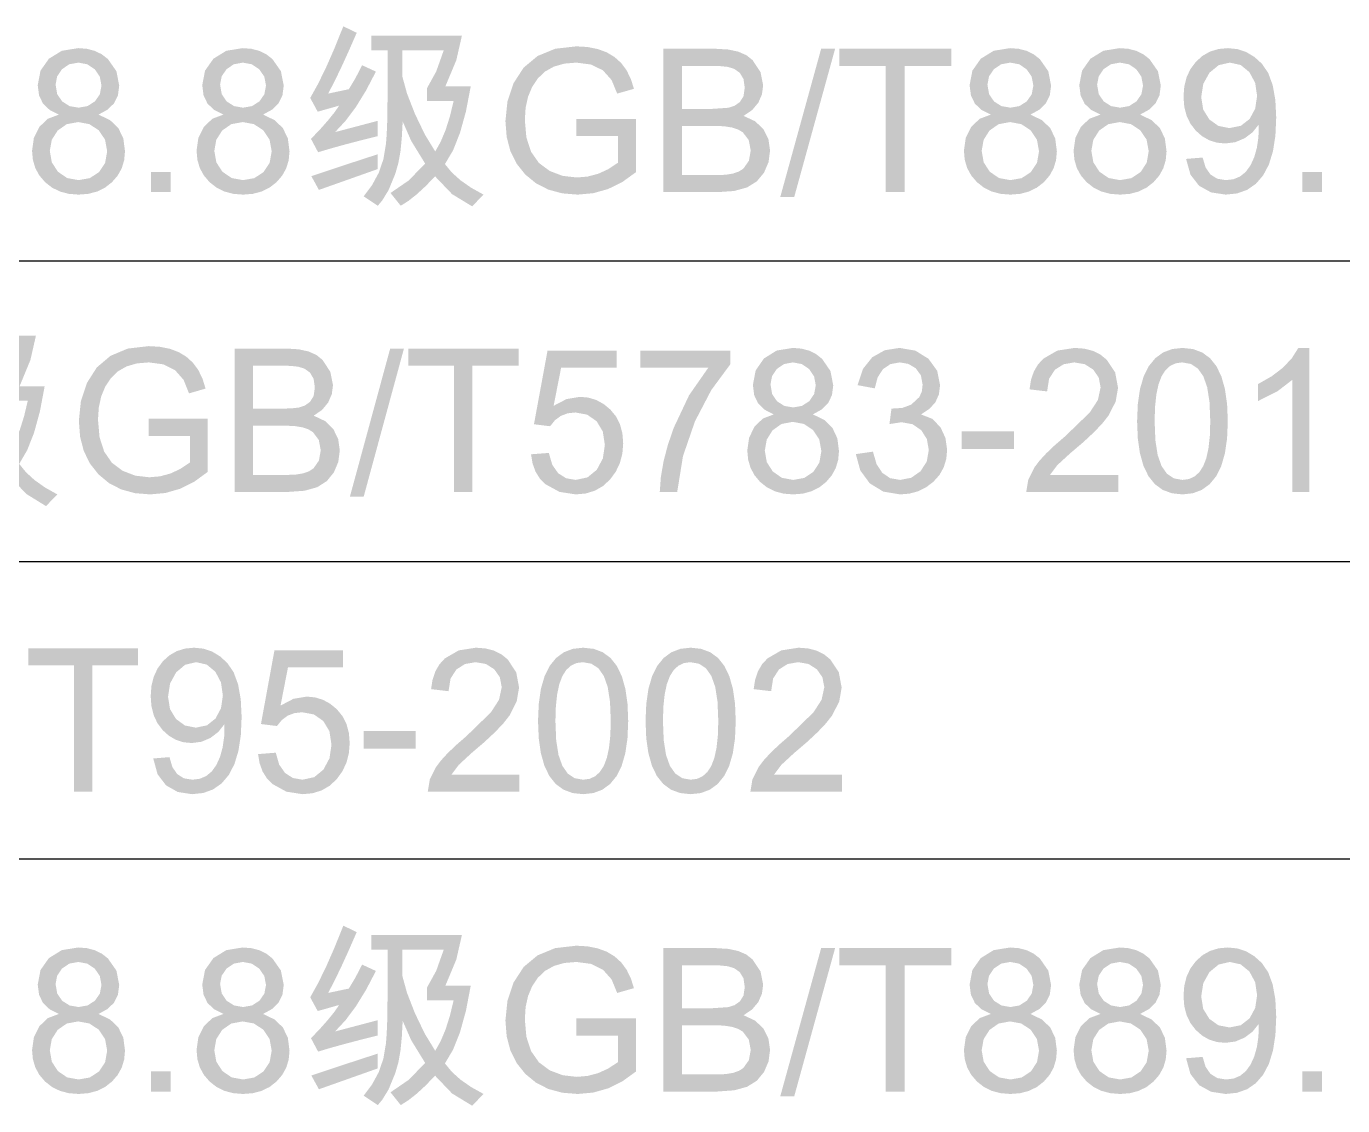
# Model space of a CAD drawing. Extents: x 3 to 592, y 5 to 207.
# Drawn here: x 427.9 to 444.13, y 116.83 to 130.14 of the extents above; entities that cross this region are included whole.
import ezdxf

# ---------------------------------------------------------------- set-up
doc = ezdxf.new("R2010")
doc.units = 0
doc.layers.get('0').update_dxf_attribs({"linetype": 'CONTINUOUS'})

msp = doc.modelspace()

# ---------------------------------------------------------------- hatches: boundary and pattern name
h = msp.add_hatch(color=7)
h.paths.add_polyline_path([(432.235971, 128.786365), (432.01769, 128.731485), (431.82256, 128.680118), (431.650581, 128.632266), (431.501753, 128.587928), (431.414109, 128.752741), (431.527909, 128.87201), (431.623778, 128.980117), (431.701766, 129.077062), (431.761926, 129.162845), (431.496792, 129.08788), (431.404739, 129.257103), (431.501262, 129.431055), (431.601454, 129.63627), (431.705263, 129.872802), (431.812638, 130.140701), (431.978003, 130.061326), (431.876613, 129.829308), (431.784113, 129.6269), (431.7005, 129.454154), (431.625776, 129.311122), (431.880437, 129.365141), (431.959468, 129.496124), (432.0447, 129.660593), (432.214474, 129.58232), (432.0925, 129.348424), (431.967943, 129.146102), (431.840698, 128.975303), (431.710663, 128.835975), (432.235971, 128.974881)])
h.paths.add_polyline_path([(433.5418, 128.065376), (433.400689, 127.920957), (433.153814, 128.071163), (432.943732, 128.290823), (432.826745, 128.169039), (432.717251, 128.068132), (432.615302, 127.987895), (432.52095, 127.928123), (432.394721, 128.085771), (432.613967, 128.236321), (432.822464, 128.446817), (432.650485, 128.726283), (432.544652, 128.967715), (432.534317, 128.775789), (432.518194, 128.604326), (432.491322, 128.453328), (432.453701, 128.322793), (432.370192, 128.120015), (432.291644, 127.992064), (432.237625, 127.928123), (432.063441, 128.043878), (432.167965, 128.184025), (432.249752, 128.33492), (432.306734, 128.501525), (432.338497, 128.6888), (432.34686, 128.798251), (432.352898, 128.928992), (432.356558, 129.081024), (432.35779, 129.254347), (432.35779, 129.844147), (432.156596, 129.844147), (432.156596, 130.023844), (433.274461, 130.023844), (433.205766, 129.722949), (433.070511, 129.399317), (433.383602, 129.399317), (433.324062, 129.089258), (433.251241, 128.826328), (433.165088, 128.610528), (433.06555, 128.441856), (433.149266, 128.339545), (433.256546, 128.24266), (433.387391, 128.151253)])
h.paths.add_polyline_path([(433.172486, 129.21962), (432.845615, 129.21962), (432.845615, 129.380024), (432.958063, 129.583767), (433.050667, 129.844147), (432.541896, 129.844147), (432.541896, 129.516174), (432.59812, 129.311949), (432.695685, 129.061422), (432.81709, 128.808483), (432.945937, 128.597298), (433.013426, 128.718023), (433.073681, 128.861951), (433.126701, 129.029133)])
h.paths.add_polyline_path([(432.235971, 128.38012), (431.511674, 128.123253), (431.418519, 128.293579), (431.66151, 128.374289), (431.878715, 128.446059), (432.070185, 128.508837), (432.235971, 128.562572)])
h = msp.add_hatch(color=7)
h.paths.add_polyline_path([(428.794898, 129.052051), (428.937508, 128.983743), (429.0395, 128.885515), (429.100771, 128.757418), (429.121218, 128.599503), (429.111193, 128.490147), (429.081117, 128.390248), (429.030991, 128.299754), (428.960814, 128.218614), (428.874928, 128.151417), (428.777673, 128.103547), (428.669049, 128.074901), (428.549056, 128.065376), (428.427712, 128.074996), (428.318304, 128.103892), (428.220782, 128.152115), (428.135094, 128.219716), (428.065003, 128.301658), (428.015067, 128.393624), (427.98518, 128.495513), (427.975241, 128.60722), (427.997566, 128.763903), (428.064538, 128.899916), (428.16982, 129.000788), (428.306522, 129.052051), (428.192213, 129.109575), (428.110565, 129.18703), (428.061575, 129.288772), (428.045246, 129.414751), (428.079628, 129.594033), (428.183049, 129.74107), (428.342075, 129.839049), (428.544095, 129.871708), (428.651987, 129.863242), (428.749079, 129.837877), (428.835318, 129.795666), (428.910654, 129.73666), (429.015109, 129.587281), (429.050111, 129.40979), (429.034109, 129.290012), (428.98617, 129.191164), (428.906399, 129.113296)])
h.paths.add_polyline_path([(428.549056, 129.137489), (428.659368, 129.15692), (428.75025, 129.215211), (428.811021, 129.302578), (428.831279, 129.40979), (428.810608, 129.519688), (428.748596, 129.610983), (428.65675, 129.672513), (428.5463, 129.693114), (428.434679, 129.672857), (428.344556, 129.612086), (428.285024, 129.524029), (428.265181, 129.421916), (428.285507, 129.304163), (428.34676, 129.214108), (428.438193, 129.156575)])
h.paths.add_polyline_path([(428.549056, 128.243969), (428.687136, 128.268498), (428.800411, 128.342637), (428.876065, 128.456394), (428.901283, 128.599503), (428.875307, 128.743302), (428.797655, 128.858574), (428.682244, 128.934504), (428.544095, 128.959998), (428.403122, 128.933953), (428.291088, 128.855818), (428.218189, 128.74089), (428.194074, 128.604464), (428.218947, 128.463422), (428.293844, 128.347598), (428.407601, 128.269739)])
h = msp.add_hatch(color=7)
h.paths.add_polyline_path([(430.823162, 129.052051), (430.965772, 128.983743), (431.067764, 128.885515), (431.129035, 128.757418), (431.149481, 128.599503), (431.139456, 128.490147), (431.10938, 128.390248), (431.059254, 128.299754), (430.989078, 128.218614), (430.903192, 128.151417), (430.805936, 128.103547), (430.697313, 128.074901), (430.57732, 128.065376), (430.455975, 128.074996), (430.346567, 128.103892), (430.249045, 128.152115), (430.163357, 128.219716), (430.093267, 128.301658), (430.04333, 128.393624), (430.013444, 128.495513), (430.003505, 128.60722), (430.025829, 128.763903), (430.092802, 128.899916), (430.198084, 129.000788), (430.334785, 129.052051), (430.220477, 129.109575), (430.138828, 129.18703), (430.089839, 129.288772), (430.073509, 129.414751), (430.107891, 129.594033), (430.211313, 129.74107), (430.370339, 129.839049), (430.572359, 129.871708), (430.680251, 129.863242), (430.777342, 129.837877), (430.863582, 129.795666), (430.938917, 129.73666), (431.043372, 129.587281), (431.078375, 129.40979), (431.062372, 129.290012), (431.014434, 129.191164), (430.934662, 129.113296)])
h.paths.add_polyline_path([(430.57732, 129.137489), (430.687632, 129.15692), (430.778514, 129.215211), (430.839285, 129.302578), (430.859542, 129.40979), (430.838872, 129.519688), (430.77686, 129.610983), (430.685014, 129.672513), (430.574564, 129.693114), (430.462943, 129.672857), (430.372819, 129.612086), (430.313288, 129.524029), (430.293444, 129.421916), (430.31377, 129.304163), (430.375024, 129.214108), (430.466457, 129.156575)])
h.paths.add_polyline_path([(430.57732, 128.243969), (430.715399, 128.268498), (430.828674, 128.342637), (430.904328, 128.456394), (430.929546, 128.599503), (430.90357, 128.743302), (430.825918, 128.858574), (430.710507, 128.934504), (430.572359, 128.959998), (430.431386, 128.933953), (430.319351, 128.855818), (430.246453, 128.74089), (430.222337, 128.604464), (430.247211, 128.463422), (430.322107, 128.347598), (430.435864, 128.269739)])
h = msp.add_hatch(color=7)
h.dxf.hatch_style = 2
h.paths.add_polyline_path([(435.421453, 128.342637), (435.253178, 128.22118), (435.077357, 128.134553), (434.893889, 128.082653), (434.702668, 128.065376), (434.511888, 128.080792), (434.340589, 128.127112), (434.188824, 128.204437), (434.056644, 128.312871), (433.949252, 128.447041), (433.872607, 128.60157), (433.826658, 128.776564), (433.811353, 128.972125), (433.836296, 129.214315), (433.911675, 129.439555), (434.036111, 129.631516), (434.207677, 129.774694), (434.424718, 129.863991), (434.685581, 129.893757), (434.824789, 129.885506), (434.949682, 129.860822), (435.060209, 129.819808), (435.156319, 129.762567), (435.237649, 129.688997), (435.304664, 129.598994), (435.357314, 129.492661), (435.395546, 129.370102), (435.18884, 129.311122), (435.120696, 129.477727), (435.014105, 129.597203), (434.869067, 129.669137), (434.685581, 129.693114), (434.537778, 129.680919), (434.409353, 129.644332), (434.300255, 129.583354), (434.210433, 129.497984), (434.140343, 129.392874), (434.090406, 129.272675), (434.06052, 129.137386), (434.050581, 128.987008), (434.069736, 128.77038), (434.127751, 128.59344), (434.224145, 128.455705), (434.358159, 128.356417), (434.517322, 128.296404), (434.690542, 128.276491), (434.824599, 128.28786), (434.953954, 128.321966), (435.078658, 128.37881), (435.198762, 128.458392), (435.198762, 128.786365), (434.685581, 128.786365), (434.685581, 128.997481), (435.421453, 128.997481)])
h = msp.add_hatch(color=7)
h.paths.add_polyline_path([(436.747428, 129.036066), (436.890744, 128.969369), (436.992719, 128.871252), (437.053491, 128.748814), (437.073748, 128.609425), (437.055213, 128.466798), (436.999885, 128.336574), (436.910932, 128.228811), (436.790974, 128.154121), (436.631673, 128.110231), (436.424416, 128.095692), (435.758548, 128.095692), (435.758548, 129.86344), (436.411738, 129.86344), (436.558404, 129.854664), (436.681765, 129.828369), (436.781871, 129.784607), (436.858774, 129.723431), (436.95627, 129.57543), (436.988861, 129.412546), (436.973702, 129.300994), (436.928778, 129.198123), (436.853193, 129.108413)])
h.paths.add_polyline_path([(435.988956, 129.123158), (436.366539, 129.123158), (436.561669, 129.136387), (436.635738, 129.160434), (436.701126, 129.206391), (436.746533, 129.2786), (436.76176, 129.382229), (436.746464, 129.49137), (436.700575, 129.567437), (436.633327, 129.615393), (436.554503, 129.640198), (436.45742, 129.65012), (436.336773, 129.653427), (435.988956, 129.653427)])
h.paths.add_polyline_path([(435.988956, 128.305706), (436.42166, 128.305706), (436.529268, 128.310684), (436.618995, 128.325687), (436.690946, 128.350819), (436.745223, 128.386183), (436.812954, 128.482508), (436.835623, 128.609425), (436.811369, 128.736756), (436.73916, 128.832667), (436.681188, 128.867799), (436.604043, 128.892956), (436.507779, 128.908089), (436.392446, 128.913145), (435.988956, 128.913145)])
h = msp.add_hatch(color=7)
h.dxf.hatch_style = 2
h.paths.add_polyline_path([(437.875664, 129.86344), (437.371853, 128.036712), (437.199874, 128.036712), (437.703685, 129.86344)])
h = msp.add_hatch(color=7)
h.dxf.hatch_style = 2
h.paths.add_polyline_path([(439.308019, 129.653427), (438.731999, 129.653427), (438.731999, 128.095692), (438.50104, 128.095692), (438.50104, 129.653427), (437.92943, 129.653427), (437.92943, 129.86344), (439.308019, 129.86344)])
h = msp.add_hatch(color=7)
h.paths.add_polyline_path([(440.283528, 129.052051), (440.426137, 128.983743), (440.528129, 128.885515), (440.5894, 128.757418), (440.609847, 128.599503), (440.599822, 128.490147), (440.569746, 128.390248), (440.51962, 128.299754), (440.449443, 128.218614), (440.363557, 128.151417), (440.266302, 128.103547), (440.157678, 128.074901), (440.037686, 128.065376), (439.916341, 128.074996), (439.806933, 128.103892), (439.709411, 128.152115), (439.623723, 128.219716), (439.553633, 128.301658), (439.503696, 128.393624), (439.47381, 128.495513), (439.463871, 128.60722), (439.486195, 128.763903), (439.553167, 128.899916), (439.65845, 129.000788), (439.795151, 129.052051), (439.680843, 129.109575), (439.599194, 129.18703), (439.550205, 129.288772), (439.533875, 129.414751), (439.568257, 129.594033), (439.671679, 129.74107), (439.830704, 129.839049), (440.032725, 129.871708), (440.140617, 129.863242), (440.237708, 129.837877), (440.323947, 129.795666), (440.399283, 129.73666), (440.503738, 129.587281), (440.53874, 129.40979), (440.522738, 129.290012), (440.474799, 129.191164), (440.395028, 129.113296)])
h.paths.add_polyline_path([(440.037686, 129.137489), (440.147998, 129.15692), (440.238879, 129.215211), (440.299651, 129.302578), (440.319908, 129.40979), (440.299237, 129.519688), (440.237226, 129.610983), (440.145379, 129.672513), (440.03493, 129.693114), (439.923308, 129.672857), (439.833185, 129.612086), (439.773654, 129.524029), (439.75381, 129.421916), (439.774136, 129.304163), (439.83539, 129.214108), (439.926822, 129.156575)])
h.paths.add_polyline_path([(440.037686, 128.243969), (440.175765, 128.268498), (440.28904, 128.342637), (440.364694, 128.456394), (440.389912, 128.599503), (440.363936, 128.743302), (440.286284, 128.858574), (440.170873, 128.934504), (440.032725, 128.959998), (439.891751, 128.933953), (439.779717, 128.855818), (439.706819, 128.74089), (439.682703, 128.604464), (439.707577, 128.463422), (439.782473, 128.347598), (439.89623, 128.269739)])
h = msp.add_hatch(color=7)
h.paths.add_polyline_path([(441.635703, 129.052051), (441.778313, 128.983743), (441.880305, 128.885515), (441.941576, 128.757418), (441.962023, 128.599503), (441.951998, 128.490147), (441.921922, 128.390248), (441.871796, 128.299754), (441.801619, 128.218614), (441.715733, 128.151417), (441.618478, 128.103547), (441.509854, 128.074901), (441.389861, 128.065376), (441.268516, 128.074996), (441.159109, 128.103892), (441.061587, 128.152115), (440.975899, 128.219716), (440.905808, 128.301658), (440.855872, 128.393624), (440.825985, 128.495513), (440.816046, 128.60722), (440.83837, 128.763903), (440.905343, 128.899916), (441.010625, 129.000788), (441.147327, 129.052051), (441.033018, 129.109575), (440.95137, 129.18703), (440.90238, 129.288772), (440.886051, 129.414751), (440.920433, 129.594033), (441.023854, 129.74107), (441.18288, 129.839049), (441.3849, 129.871708), (441.492792, 129.863242), (441.589884, 129.837877), (441.676123, 129.795666), (441.751459, 129.73666), (441.855914, 129.587281), (441.890916, 129.40979), (441.874914, 129.290012), (441.826975, 129.191164), (441.747204, 129.113296)])
h.paths.add_polyline_path([(441.389861, 129.137489), (441.500173, 129.15692), (441.591055, 129.215211), (441.651826, 129.302578), (441.672084, 129.40979), (441.651413, 129.519688), (441.589401, 129.610983), (441.497555, 129.672513), (441.387105, 129.693114), (441.275484, 129.672857), (441.18536, 129.612086), (441.125829, 129.524029), (441.105985, 129.421916), (441.126312, 129.304163), (441.187565, 129.214108), (441.278998, 129.156575)])
h.paths.add_polyline_path([(441.389861, 128.243969), (441.527941, 128.268498), (441.641216, 128.342637), (441.71687, 128.456394), (441.742088, 128.599503), (441.716112, 128.743302), (441.638459, 128.858574), (441.523049, 128.934504), (441.3849, 128.959998), (441.243927, 128.933953), (441.131893, 128.855818), (441.058994, 128.74089), (441.034879, 128.604464), (441.059752, 128.463422), (441.134649, 128.347598), (441.248406, 128.269739)])
h = msp.add_hatch(color=7)
h.paths.add_polyline_path([(443.09702, 128.927476), (443.022261, 128.833563), (442.923938, 128.759907), (442.809492, 128.711813), (442.686364, 128.695966), (442.582908, 128.705905), (442.487513, 128.735791), (442.40018, 128.785728), (442.320909, 128.855818), (442.255159, 128.941799), (442.208323, 129.040131), (442.180297, 129.150762), (442.170978, 129.27364), (442.180504, 129.399119), (442.20915, 129.51266), (442.257019, 129.614316), (442.324216, 129.704139), (442.406183, 129.777295), (442.499158, 129.829678), (442.603191, 129.861183), (442.718335, 129.871708), (442.835106, 129.859719), (442.94392, 129.823752), (443.044671, 129.763808), (443.137258, 129.679885), (443.21467, 129.566507), (443.269963, 129.418196), (443.30314, 129.234951), (443.314198, 129.016773), (443.304078, 128.792592), (443.273753, 128.598745), (443.223274, 128.435181), (443.152692, 128.301847), (443.063085, 128.198391), (442.956322, 128.124493), (442.832402, 128.080155), (442.691325, 128.065376), (442.51094, 128.092661), (442.362801, 128.174516), (442.25683, 128.311838), (442.202948, 128.505797), (442.406898, 128.522333), (442.443184, 128.400471), (442.503292, 128.313491), (442.587275, 128.261341), (442.695184, 128.243969), (442.788193, 128.255347), (442.869574, 128.289514), (442.939277, 128.346521), (442.99725, 128.426422), (443.042914, 128.526261), (443.07566, 128.643049), (443.095383, 128.776788)])
h.paths.add_polyline_path([(442.737076, 128.885584), (442.877774, 128.913696), (442.986225, 128.998032), (443.055196, 129.125707), (443.078278, 129.283561), (443.054438, 129.443896), (442.983469, 129.575706), (442.875982, 129.663762), (442.742037, 129.693114), (442.604853, 129.661833), (442.491234, 129.56854), (442.414615, 129.430529), (442.389259, 129.266474), (442.414202, 129.113925), (442.48958, 128.991969), (442.601546, 128.912111)])
h = msp.add_hatch(color=7)
h.dxf.hatch_style = 2
h.paths.add_polyline_path([(429.685156, 128.095692), (429.441519, 128.095692), (429.441519, 128.342637), (429.685156, 128.342637)])
h = msp.add_hatch(color=7)
h.dxf.hatch_style = 2
h.paths.add_polyline_path([(443.878136, 128.095692), (443.634499, 128.095692), (443.634499, 128.342637), (443.878136, 128.342637)])
h = msp.add_hatch(color=7)
h.paths.add_polyline_path([(426.99867, 125.089607), (426.783498, 125.034727), (426.591115, 124.98336), (426.421573, 124.935508), (426.274924, 124.891169), (426.187832, 125.055983), (426.300168, 125.175252), (426.394883, 125.283359), (426.471924, 125.380304), (426.531239, 125.466087), (426.269963, 125.391122), (426.179013, 125.560345), (426.274287, 125.734296), (426.373178, 125.939512), (426.475584, 126.176044), (426.5814, 126.443943), (426.74456, 126.364568), (426.644635, 126.132549), (426.553288, 125.930141), (426.470623, 125.757396), (426.396743, 125.614364), (426.648648, 125.668383), (426.726301, 125.799365), (426.810154, 125.963834), (426.977724, 125.885562), (426.857412, 125.651666), (426.734569, 125.449344), (426.609142, 125.278545), (426.481079, 125.139216), (426.99867, 125.278123)])
h.paths.add_polyline_path([(428.286309, 124.368617), (428.147403, 124.224199), (427.903972, 124.374405), (427.696509, 124.594064), (427.581167, 124.47228), (427.473266, 124.371373), (427.372807, 124.291137), (427.27979, 124.231365), (427.155215, 124.389012), (427.371498, 124.539563), (427.577446, 124.750058), (427.407534, 125.029524), (427.302941, 125.270957), (427.293174, 125.07903), (427.277172, 124.907568), (427.250627, 124.75657), (427.213644, 124.626035), (427.131031, 124.423257), (427.053792, 124.295306), (427.000875, 124.231365), (426.828896, 124.34712), (426.931835, 124.487266), (427.01245, 124.638162), (427.068674, 124.804766), (427.100094, 124.992042), (427.108138, 125.101492), (427.114012, 125.232234), (427.117612, 125.384266), (427.118835, 125.557589), (427.118835, 126.147389), (426.920397, 126.147389), (426.920397, 126.327085), (428.023379, 126.327085), (427.955166, 126.026191), (427.821634, 125.702558), (428.130866, 125.702558), (428.07217, 125.3925), (428.000297, 125.12957), (427.915298, 124.913769), (427.817225, 124.745097), (427.899588, 124.642787), (428.005258, 124.545902), (428.134182, 124.454495)])
h.paths.add_polyline_path([(427.922507, 125.522862), (427.600046, 125.522862), (427.600046, 125.683266), (427.71084, 125.887009), (427.801791, 126.147389), (427.300736, 126.147389), (427.300736, 125.819416), (427.356064, 125.615191), (427.45232, 125.364663), (427.571796, 125.111724), (427.698713, 124.90054), (427.765385, 125.021265), (427.824873, 125.165192), (427.87723, 125.332374)])
h.paths.add_polyline_path([(426.99867, 124.683361), (426.284295, 124.426495), (426.192793, 124.59682), (426.432348, 124.67753), (426.646581, 124.7493), (426.83539, 124.812079), (426.99867, 124.865814)])
h = msp.add_hatch(color=7)
h.dxf.hatch_style = 2
h.paths.add_polyline_path([(430.140463, 124.645879), (429.974271, 124.524422), (429.800639, 124.437795), (429.619564, 124.385894), (429.431049, 124.368617), (429.242964, 124.384034), (429.073999, 124.430353), (428.924258, 124.507679), (428.793844, 124.616113), (428.688217, 124.750282), (428.61277, 124.904812), (428.567501, 125.079806), (428.552412, 125.275366), (428.577216, 125.517557), (428.65163, 125.742797), (428.774069, 125.934758), (428.943223, 126.077936), (429.156957, 126.167233), (429.414512, 126.196998), (429.55167, 126.188747), (429.674617, 126.164063), (429.783405, 126.123049), (429.878084, 126.065809), (429.958596, 125.992239), (430.024845, 125.902236), (430.076832, 125.795903), (430.114556, 125.673344), (429.910606, 125.614364), (429.843633, 125.780969), (429.738627, 125.900445), (429.595587, 125.972378), (429.414512, 125.996356), (429.268673, 125.98416), (429.142005, 125.947573), (429.034458, 125.886595), (428.945979, 125.801226), (428.876931, 125.696116), (428.827675, 125.575917), (428.798159, 125.440628), (428.788332, 125.290249), (428.807349, 125.073622), (428.864399, 124.896682), (428.959346, 124.758947), (429.0915, 124.659659), (429.248665, 124.599645), (429.419473, 124.579733), (429.551558, 124.591102), (429.679096, 124.625208), (429.802086, 124.682052), (429.920528, 124.761634), (429.920528, 125.089607), (429.414512, 125.089607), (429.414512, 125.300722), (430.140463, 125.300722)])
h = msp.add_hatch(color=7)
h.paths.add_polyline_path([(431.447884, 125.339307), (431.588857, 125.27261), (431.689316, 125.174494), (431.749123, 125.052055), (431.769243, 124.912667), (431.751052, 124.77004), (431.696482, 124.639815), (431.60877, 124.532053), (431.490879, 124.457363), (431.333645, 124.413472), (431.129282, 124.398934), (430.472233, 124.398934), (430.472233, 126.166682), (431.116604, 126.166682), (431.261306, 126.157905), (431.38291, 126.13161), (431.481465, 126.087849), (431.557025, 126.026673), (431.653281, 125.878672), (431.685458, 125.715787), (431.670575, 125.604235), (431.625927, 125.501365), (431.551788, 125.411654)])
h.paths.add_polyline_path([(430.699334, 125.426399), (431.071955, 125.426399), (431.177237, 125.429707), (431.264329, 125.439629), (431.337779, 125.463675), (431.402133, 125.509633), (431.446782, 125.581842), (431.461664, 125.685471), (431.446506, 125.794611), (431.401582, 125.870679), (431.335436, 125.918635), (431.257715, 125.943439), (431.161803, 125.953361), (431.042741, 125.956669), (430.699334, 125.956669)])
h.paths.add_polyline_path([(430.699334, 124.608947), (431.126526, 124.608947), (431.232583, 124.613925), (431.320967, 124.628929), (431.391781, 124.654061), (431.445128, 124.689425), (431.512101, 124.785749), (431.534425, 124.912667), (431.510516, 125.039998), (431.439065, 125.135909), (431.382109, 125.17104), (431.306291, 125.196198), (431.211559, 125.211331), (431.097862, 125.216386), (430.699334, 125.216386)])
h = msp.add_hatch(color=7)
h.dxf.hatch_style = 2
h.paths.add_polyline_path([(432.560211, 126.166682), (432.063566, 124.339954), (431.893792, 124.339954), (432.390437, 126.166682)])
h = msp.add_hatch(color=7)
h.dxf.hatch_style = 2
h.paths.add_polyline_path([(433.972706, 125.956669), (433.404403, 125.956669), (433.404403, 124.398934), (433.176751, 124.398934), (433.176751, 125.956669), (432.612858, 125.956669), (432.612858, 126.166682), (433.972706, 126.166682)])
h = msp.add_hatch(color=7)
h.dxf.hatch_style = 2
h.paths.add_polyline_path([(434.405582, 125.461126), (434.56509, 125.544222), (434.730799, 125.57192), (434.834144, 125.562119), (434.930822, 125.532784), (435.020782, 125.484019), (435.103972, 125.415926), (435.173511, 125.33128), (435.22331, 125.233612), (435.253265, 125.122921), (435.263273, 124.999208), (435.253153, 124.872704), (435.222828, 124.756122), (435.172349, 124.649462), (435.101767, 124.552723), (435.014529, 124.472099), (434.914836, 124.414575), (434.802638, 124.380098), (434.677883, 124.368617), (434.477654, 124.399692), (434.306364, 124.493192), (434.236273, 124.563153), (434.183029, 124.648152), (434.146528, 124.748138), (434.126667, 124.863057), (434.346602, 124.880145), (434.388632, 124.733729), (434.461255, 124.629893), (434.559234, 124.567882), (434.677883, 124.547211), (434.82299, 124.578286), (434.937505, 124.671786), (435.012195, 124.811036), (435.037275, 124.978813), (435.011712, 125.144591), (434.9353, 125.271508), (434.818649, 125.352123), (434.673473, 125.378995), (434.57776, 125.368358), (434.493984, 125.336482), (434.422093, 125.283419), (434.362036, 125.209221), (434.163048, 125.233474), (434.330617, 126.142428), (435.181693, 126.142428), (435.181693, 125.932966), (434.498187, 125.932966)])
h = msp.add_hatch(color=7)
h.dxf.hatch_style = 2
h.paths.add_polyline_path([(436.585099, 125.974859), (436.349317, 125.655223), (436.147434, 125.268201), (436.00026, 124.840389), (435.929153, 124.398934), (435.714179, 124.398934), (435.727727, 124.58354), (435.760963, 124.77693), (435.81394, 124.979209), (435.886709, 125.190479), (436.075707, 125.591488), (436.313901, 125.932966), (435.473849, 125.932966), (435.473849, 126.142428), (436.585099, 126.142428)])
h = msp.add_hatch(color=7)
h.paths.add_polyline_path([(437.601551, 125.355293), (437.742309, 125.286985), (437.842915, 125.188757), (437.903316, 125.060659), (437.923461, 124.902745), (437.913548, 124.793389), (437.883842, 124.69349), (437.834397, 124.602996), (437.765262, 124.521855), (437.680392, 124.454659), (437.584464, 124.406789), (437.477373, 124.378143), (437.359017, 124.368617), (437.239549, 124.378238), (437.131709, 124.407133), (437.035548, 124.455356), (436.951117, 124.522958), (436.882069, 124.604899), (436.832813, 124.696866), (436.803297, 124.798755), (436.79347, 124.910462), (436.815449, 125.067145), (436.881664, 125.203157), (436.985017, 125.30403), (437.119789, 125.355293), (437.007014, 125.412817), (436.926588, 125.490272), (436.878408, 125.592014), (436.862372, 125.717992), (436.896271, 125.897275), (436.997971, 126.044312), (437.154929, 126.14229), (437.354056, 126.17495), (437.460388, 126.166483), (437.556076, 126.141119), (437.641015, 126.098908), (437.715102, 126.039902), (437.818317, 125.890523), (437.852905, 125.713031), (437.837196, 125.593254), (437.790067, 125.494406), (437.711519, 125.416538)])
h.paths.add_polyline_path([(437.359017, 125.440731), (437.467744, 125.460161), (437.557454, 125.518452), (437.617261, 125.60582), (437.63738, 125.713031), (437.616847, 125.82293), (437.5558, 125.914225), (437.465332, 125.975754), (437.35626, 125.996356), (437.246224, 125.976099), (437.157272, 125.915327), (437.098498, 125.827271), (437.078999, 125.725158), (437.098981, 125.607405), (437.159477, 125.51735), (437.249738, 125.459817)])
h.paths.add_polyline_path([(437.359017, 124.547211), (437.495442, 124.57174), (437.607063, 124.645879), (437.681477, 124.759636), (437.706282, 124.902745), (437.680651, 125.046543), (437.603756, 125.161816), (437.490068, 125.237746), (437.354056, 125.26324), (437.215012, 125.237195), (437.104906, 125.15906), (437.032973, 125.044132), (437.008995, 124.907706), (437.033524, 124.766664), (437.107662, 124.65084), (437.219697, 124.57298)])
h = msp.add_hatch(color=7)
h.dxf.hatch_style = 2
h.paths.add_polyline_path([(438.934952, 125.355293), (439.074341, 125.299896), (439.175282, 125.196543), (439.236329, 125.063562), (439.256862, 124.919833), (439.246217, 124.804577), (439.214281, 124.700173), (439.161054, 124.606518), (439.086537, 124.523509), (438.997136, 124.455589), (438.899261, 124.407202), (438.792911, 124.378246), (438.678086, 124.368617), (438.470622, 124.402586), (438.30326, 124.504767), (438.186678, 124.663173), (438.13128, 124.865814), (438.342396, 124.895579), (438.386769, 124.742548), (438.4576, 124.633752), (438.554407, 124.568777), (438.678086, 124.547211), (438.814374, 124.573738), (438.928338, 124.653596), (439.005232, 124.772245), (439.030864, 124.914872), (439.007437, 125.050402), (438.937708, 125.160714), (438.830221, 125.234163), (438.694623, 125.25883), (438.545794, 125.235679), (438.570599, 125.426399), (438.703993, 125.434668), (438.813685, 125.475458), (438.914557, 125.569164), (438.944599, 125.637308), (438.954796, 125.720748), (438.933437, 125.836917), (438.869909, 125.924147), (438.778201, 125.978235), (438.673676, 125.996356), (438.557577, 125.97541), (438.465868, 125.913123), (438.40048, 125.812388), (438.364445, 125.6761), (438.153329, 125.715787), (438.219199, 125.916981), (438.334679, 126.060297), (438.488055, 126.146149), (438.668715, 126.17495), (438.865155, 126.141532), (439.026454, 126.041556), (439.133872, 125.893554), (439.16977, 125.715787), (439.155094, 125.60054), (439.111066, 125.502812), (439.037685, 125.42255)])
h = msp.add_hatch(color=7)
h.dxf.hatch_style = 2
h.paths.add_polyline_path([(441.369021, 124.398934), (440.231864, 124.398934), (440.257082, 124.549003), (440.332736, 124.701551), (440.394318, 124.78289), (440.47812, 124.873944), (440.584039, 124.974713), (440.711973, 125.085197), (441.015141, 125.378444), (441.1156, 125.532646), (441.149086, 125.687675), (441.126004, 125.80977), (441.057033, 125.908713), (440.952716, 125.974445), (440.824421, 125.996356), (440.693782, 125.973756), (440.586296, 125.906508), (440.514017, 125.794887), (440.489282, 125.638617), (440.272654, 125.663973), (440.290836, 125.780667), (440.325502, 125.882737), (440.376601, 125.970234), (440.444082, 126.043209), (440.615992, 126.141946), (440.82883, 126.17495), (440.948315, 126.165872), (441.053795, 126.138707), (441.145323, 126.093559), (441.222949, 126.030531), (441.328645, 125.871781), (441.36406, 125.683266), (441.334295, 125.511838), (441.244998, 125.338756), (441.170782, 125.244197), (441.067162, 125.135013), (440.934087, 125.011257), (440.771504, 124.872979), (440.616406, 124.730215), (440.524559, 124.608947), (441.369021, 124.608947)])
h = msp.add_hatch(color=7)
h.paths.add_polyline_path([(442.157822, 126.17495), (442.288845, 126.160817), (442.402441, 126.118424), (442.498595, 126.047777), (442.577296, 125.948883), (442.638531, 125.821747), (442.682286, 125.666376), (442.708548, 125.482777), (442.717305, 125.270957), (442.708227, 125.057016), (442.681063, 124.872428), (442.635915, 124.717192), (442.572887, 124.591308), (442.492685, 124.493726), (442.396773, 124.424152), (442.285152, 124.382484), (442.157822, 124.368617), (442.026822, 124.382701), (441.913289, 124.424962), (441.817222, 124.495412), (441.738622, 124.594064), (441.677489, 124.720932), (441.633823, 124.876028), (441.607623, 125.059365), (441.598889, 125.270957), (441.607898, 125.484673), (441.634994, 125.669348), (441.68028, 125.824876), (441.743859, 125.951156), (441.823966, 126.048911), (441.919628, 126.118864), (442.030896, 126.160911)])
h.paths.add_polyline_path([(442.157822, 124.547211), (442.237403, 124.557762), (442.30665, 124.589448), (442.365561, 124.642322), (442.414137, 124.716434), (442.452162, 124.814628), (442.479387, 124.939745), (442.49576, 125.091838), (442.501229, 125.270957), (442.491445, 125.50984), (442.462644, 125.692085), (442.414826, 125.826099), (442.347991, 125.92084), (442.261243, 125.977408), (442.155066, 125.996356), (442.075269, 125.985521), (442.006169, 125.953086), (441.947714, 125.899153), (441.899853, 125.823826), (441.862637, 125.724727), (441.836119, 125.599481), (441.820245, 125.44819), (441.814966, 125.270957), (441.824474, 125.034072), (441.853, 124.852584), (441.900818, 124.717812), (441.967652, 124.622728), (442.053229, 124.565952)])
h = msp.add_hatch(color=7)
h.dxf.hatch_style = 2
h.paths.add_polyline_path([(443.724387, 124.398934), (443.513271, 124.398934), (443.513271, 125.781933), (443.328408, 125.639237), (443.09104, 125.520106), (443.09104, 125.730119), (443.258472, 125.825204), (443.396965, 125.931037), (443.506519, 126.047619), (443.587134, 126.17495), (443.724387, 126.17495)])
h = msp.add_hatch(color=7)
h.dxf.hatch_style = 2
h.paths.add_polyline_path([(440.08094, 124.929754), (439.43657, 124.929754), (439.43657, 125.147485), (440.08094, 125.147485)])
h = msp.add_hatch(color=7)
h.dxf.hatch_style = 2
h.paths.add_polyline_path([(429.282581, 122.25991), (428.718137, 122.25991), (428.718137, 120.702176), (428.491036, 120.702176), (428.491036, 122.25991), (427.931001, 122.25991), (427.931001, 122.469923), (429.282581, 122.469923)])
h = msp.add_hatch(color=7)
h.paths.add_polyline_path([(430.345797, 121.53396), (430.272279, 121.440046), (430.176023, 121.36639), (430.064057, 121.318297), (429.94341, 121.302449), (429.841693, 121.312388), (429.748142, 121.342275), (429.662652, 121.392211), (429.58512, 121.462302), (429.520731, 121.548283), (429.474739, 121.646614), (429.447144, 121.757245), (429.437945, 121.880123), (429.447264, 122.005602), (429.47529, 122.119144), (429.522126, 122.2208), (429.587876, 122.310622), (429.668491, 122.383779), (429.759855, 122.436161), (429.861968, 122.467667), (429.974829, 122.478191), (430.089224, 122.466203), (430.195866, 122.430236), (430.294655, 122.370291), (430.385485, 122.286369), (430.461449, 122.17299), (430.515709, 122.024679), (430.548265, 121.841434), (430.559117, 121.623257), (430.549195, 121.399076), (430.51943, 121.205229), (430.46982, 121.041664), (430.400367, 120.90833), (430.312604, 120.804874), (430.207993, 120.730977), (430.086433, 120.686638), (429.94782, 120.671859), (429.771431, 120.699144), (429.626461, 120.781), (429.522695, 120.918321), (429.469365, 121.11228), (429.669456, 121.128816), (429.705113, 121.006955), (429.764127, 120.919975), (429.846499, 120.867825), (429.952229, 120.850453), (430.043283, 120.86183), (430.122968, 120.895997), (430.191284, 120.953005), (430.248232, 121.032905), (430.293087, 121.132744), (430.325126, 121.249533), (430.34435, 121.383271)])
h.paths.add_polyline_path([(429.993019, 121.492067), (430.130823, 121.520179), (430.237208, 121.604515), (430.304938, 121.73219), (430.327607, 121.890045), (430.304456, 122.05038), (430.235003, 122.182189), (430.129307, 122.270245), (429.99798, 122.299598), (429.86369, 122.268316), (429.752138, 122.175023), (429.676759, 122.037013), (429.651817, 121.872957), (429.676346, 121.720408), (429.750485, 121.598452), (429.860383, 121.518595)])
h = msp.add_hatch(color=7)
h.dxf.hatch_style = 2
h.paths.add_polyline_path([(431.038651, 121.764368), (431.197125, 121.847463), (431.362214, 121.875162), (431.465059, 121.865361), (431.561134, 121.836026), (431.650491, 121.78726), (431.733182, 121.719168), (431.802317, 121.634522), (431.851762, 121.536854), (431.881468, 121.426163), (431.891381, 121.302449), (431.88127, 121.175945), (431.851004, 121.059363), (431.800689, 120.952703), (431.730426, 120.855965), (431.643928, 120.775341), (431.544873, 120.717817), (431.433313, 120.68334), (431.309298, 120.671859), (431.110447, 120.702934), (430.940535, 120.796434), (430.870763, 120.866395), (430.817683, 120.951394), (430.781242, 121.051379), (430.76139, 121.166299), (430.979671, 121.183387), (431.021908, 121.03697), (431.094324, 120.933135), (431.191475, 120.871123), (431.309298, 120.850453), (431.453647, 120.881528), (431.567818, 120.975027), (431.642232, 121.114278), (431.667036, 121.282054), (431.641543, 121.447832), (431.565613, 121.57475), (431.449513, 121.655365), (431.304888, 121.682237), (431.209821, 121.6716), (431.126432, 121.639724), (431.054826, 121.586661), (430.995105, 121.512462), (430.797219, 121.536716), (430.963686, 122.44567), (431.810352, 122.44567), (431.810352, 122.236208), (431.130704, 122.236208)])
h = msp.add_hatch(color=7)
h.dxf.hatch_style = 2
h.paths.add_polyline_path([(433.984531, 120.702176), (432.853988, 120.702176), (432.878931, 120.852244), (432.954309, 121.004793), (433.015701, 121.086132), (433.099003, 121.177186), (433.204217, 121.277955), (433.331341, 121.388439), (433.632855, 121.681685), (433.73235, 121.835888), (433.765698, 121.990917), (433.742685, 122.113011), (433.674196, 122.211954), (433.570499, 122.277687), (433.443237, 122.299598), (433.313426, 122.276998), (433.206766, 122.20975), (433.134763, 122.098129), (433.110303, 121.941859), (432.894778, 121.967215), (432.912865, 122.083909), (432.947281, 122.185978), (432.998028, 122.273475), (433.065104, 122.346451), (433.236118, 122.445187), (433.447647, 122.478191), (433.566313, 122.469114), (433.671027, 122.441949), (433.761891, 122.396801), (433.83901, 122.333773), (433.94443, 122.175023), (433.97957, 121.986507), (433.949942, 121.815079), (433.86161, 121.641998), (433.787816, 121.547439), (433.68467, 121.438255), (433.552171, 121.314498), (433.390321, 121.176221), (433.236256, 121.033456), (433.14503, 120.912189), (433.984531, 120.912189)])
h = msp.add_hatch(color=7)
h.paths.add_polyline_path([(434.768886, 122.478191), (434.899135, 122.464059), (435.012058, 122.421666), (435.107645, 122.351019), (435.185881, 122.252124), (435.246753, 122.124988), (435.29025, 121.969618), (435.316357, 121.786019), (435.325063, 121.574198), (435.316071, 121.360258), (435.289096, 121.17567), (435.244137, 121.020434), (435.181195, 120.89455), (435.101502, 120.796968), (435.006253, 120.727394), (434.895399, 120.685726), (434.768886, 120.671859), (434.638662, 120.685943), (434.5258, 120.728204), (434.430302, 120.798654), (434.352168, 120.897306), (434.291396, 121.024174), (434.247988, 121.17927), (434.221943, 121.362607), (434.213261, 121.574198), (434.222253, 121.787915), (434.249228, 121.972589), (434.294187, 122.128118), (434.357129, 122.254398), (434.436814, 122.352153), (434.532002, 122.422105), (434.642693, 122.464153)])
h.paths.add_polyline_path([(434.768886, 120.850453), (434.848055, 120.861003), (434.916888, 120.89269), (434.975385, 120.945563), (435.023548, 121.019676), (435.061254, 121.11787), (435.088316, 121.242987), (435.104628, 121.395079), (435.110089, 121.574198), (435.10058, 121.813081), (435.072055, 121.995327), (435.024512, 122.129341), (434.957953, 122.224081), (434.871964, 122.28065), (434.76613, 122.299598), (434.686979, 122.288763), (434.618267, 122.256327), (434.560096, 122.202394), (434.512571, 122.127067), (434.475356, 122.027969), (434.448837, 121.902723), (434.432964, 121.751431), (434.427684, 121.574198), (434.437193, 121.337314), (434.465718, 121.155826), (434.51326, 121.021054), (434.57982, 120.925969), (434.665051, 120.869194)])
h = msp.add_hatch(color=7)
h.paths.add_polyline_path([(436.094535, 122.478191), (436.224784, 122.464059), (436.337708, 122.421666), (436.433294, 122.351019), (436.51153, 122.252124), (436.572402, 122.124988), (436.615899, 121.969618), (436.642006, 121.786019), (436.650712, 121.574198), (436.64172, 121.360258), (436.614745, 121.17567), (436.569786, 121.020434), (436.506844, 120.89455), (436.427151, 120.796968), (436.331903, 120.727394), (436.221048, 120.685726), (436.094535, 120.671859), (435.964311, 120.685943), (435.85145, 120.728204), (435.755951, 120.798654), (435.677817, 120.897306), (435.617045, 121.024174), (435.573637, 121.17927), (435.547592, 121.362607), (435.53891, 121.574198), (435.547902, 121.787915), (435.574877, 121.972589), (435.619836, 122.128118), (435.682778, 122.254398), (435.762463, 122.352153), (435.857651, 122.422105), (435.968342, 122.464153)])
h.paths.add_polyline_path([(436.094535, 120.850453), (436.173704, 120.861003), (436.242537, 120.89269), (436.301034, 120.945563), (436.349197, 121.019676), (436.386903, 121.11787), (436.413965, 121.242987), (436.430277, 121.395079), (436.435738, 121.574198), (436.426229, 121.813081), (436.397704, 121.995327), (436.350162, 122.129341), (436.283602, 122.224081), (436.197613, 122.28065), (436.091779, 122.299598), (436.012628, 122.288763), (435.943916, 122.256327), (435.885745, 122.202394), (435.83822, 122.127067), (435.801005, 122.027969), (435.774486, 121.902723), (435.758613, 121.751431), (435.753333, 121.574198), (435.762842, 121.337314), (435.791367, 121.155826), (435.838909, 121.021054), (435.905469, 120.925969), (435.9907, 120.869194)])
h = msp.add_hatch(color=7)
h.dxf.hatch_style = 2
h.paths.add_polyline_path([(437.961478, 120.702176), (436.830935, 120.702176), (436.855878, 120.852244), (436.931257, 121.004793), (436.992648, 121.086132), (437.075951, 121.177186), (437.181164, 121.277955), (437.308288, 121.388439), (437.609803, 121.681685), (437.709297, 121.835888), (437.742645, 121.990917), (437.719632, 122.113011), (437.651144, 122.211954), (437.547446, 122.277687), (437.420185, 122.299598), (437.290373, 122.276998), (437.183713, 122.20975), (437.111711, 122.098129), (437.087251, 121.941859), (436.871725, 121.967215), (436.889812, 122.083909), (436.924229, 122.185978), (436.974975, 122.273475), (437.042051, 122.346451), (437.213065, 122.445187), (437.424594, 122.478191), (437.543261, 122.469114), (437.647974, 122.441949), (437.738839, 122.396801), (437.815957, 122.333773), (437.921377, 122.175023), (437.956517, 121.986507), (437.926889, 121.815079), (437.838557, 121.641998), (437.764763, 121.547439), (437.661617, 121.438255), (437.529118, 121.314498), (437.367268, 121.176221), (437.213203, 121.033456), (437.121977, 120.912189), (437.961478, 120.912189)])
h = msp.add_hatch(color=7)
h.dxf.hatch_style = 2
h.paths.add_polyline_path([(432.703849, 121.232996), (432.063337, 121.232996), (432.063337, 121.450726), (432.703849, 121.450726)])
h = msp.add_hatch(color=7)
h.paths.add_polyline_path([(432.235971, 117.69609), (432.01769, 117.64121), (431.82256, 117.589843), (431.650581, 117.541991), (431.501753, 117.497653), (431.414109, 117.662466), (431.527909, 117.781735), (431.623778, 117.889842), (431.701766, 117.986787), (431.761926, 118.07257), (431.496792, 117.997605), (431.404739, 118.166828), (431.501262, 118.34078), (431.601454, 118.545995), (431.705263, 118.782527), (431.812638, 119.050426), (431.978003, 118.971051), (431.876613, 118.739033), (431.784113, 118.536625), (431.7005, 118.363879), (431.625776, 118.220847), (431.880437, 118.274866), (431.959468, 118.405849), (432.0447, 118.570318), (432.214474, 118.492045), (432.0925, 118.258149), (431.967943, 118.055827), (431.840698, 117.885028), (431.710663, 117.7457), (432.235971, 117.884606)])
h.paths.add_polyline_path([(433.5418, 116.975101), (433.400689, 116.830682), (433.153814, 116.980888), (432.943732, 117.200548), (432.826745, 117.078764), (432.717251, 116.977857), (432.615302, 116.89762), (432.52095, 116.837848), (432.394721, 116.995496), (432.613967, 117.146046), (432.822464, 117.356542), (432.650485, 117.636008), (432.544652, 117.87744), (432.534317, 117.685514), (432.518194, 117.514051), (432.491322, 117.363053), (432.453701, 117.232518), (432.370192, 117.02974), (432.291644, 116.901789), (432.237625, 116.837848), (432.063441, 116.953603), (432.167965, 117.09375), (432.249752, 117.244645), (432.306734, 117.41125), (432.338497, 117.598525), (432.34686, 117.707976), (432.352898, 117.838717), (432.356558, 117.990749), (432.35779, 118.164072), (432.35779, 118.753872), (432.156596, 118.753872), (432.156596, 118.933569), (433.274461, 118.933569), (433.205766, 118.632674), (433.070511, 118.309042), (433.383602, 118.309042), (433.324062, 117.998983), (433.251241, 117.736053), (433.165088, 117.520253), (433.06555, 117.351581), (433.149266, 117.24927), (433.256546, 117.152385), (433.387391, 117.060978)])
h.paths.add_polyline_path([(433.172486, 118.129345), (432.845615, 118.129345), (432.845615, 118.289749), (432.958063, 118.493492), (433.050667, 118.753872), (432.541896, 118.753872), (432.541896, 118.425899), (432.59812, 118.221674), (432.695685, 117.971147), (432.81709, 117.718208), (432.945937, 117.507023), (433.013426, 117.627748), (433.073681, 117.771676), (433.126701, 117.938858)])
h.paths.add_polyline_path([(432.235971, 117.289845), (431.511674, 117.032978), (431.418519, 117.203304), (431.66151, 117.284014), (431.878715, 117.355784), (432.070185, 117.418562), (432.235971, 117.472297)])
h = msp.add_hatch(color=7)
h.dxf.hatch_style = 2
h.paths.add_polyline_path([(435.421453, 117.252362), (435.253178, 117.130905), (435.077357, 117.044278), (434.893889, 116.992378), (434.702668, 116.975101), (434.511888, 116.990517), (434.340589, 117.036837), (434.188824, 117.114162), (434.056644, 117.222596), (433.949252, 117.356766), (433.872607, 117.511295), (433.826658, 117.686289), (433.811353, 117.88185), (433.836296, 118.12404), (433.911675, 118.34928), (434.036111, 118.541241), (434.207677, 118.684419), (434.424718, 118.773716), (434.685581, 118.803482), (434.824789, 118.795231), (434.949682, 118.770547), (435.060209, 118.729533), (435.156319, 118.672293), (435.237649, 118.598722), (435.304664, 118.508719), (435.357314, 118.402386), (435.395546, 118.279827), (435.18884, 118.220847), (435.120696, 118.387452), (435.014105, 118.506928), (434.869067, 118.578862), (434.685581, 118.602839), (434.537778, 118.590644), (434.409353, 118.554057), (434.300255, 118.493079), (434.210433, 118.407709), (434.140343, 118.302599), (434.090406, 118.1824), (434.06052, 118.047111), (434.050581, 117.896733), (434.069736, 117.680105), (434.127751, 117.503165), (434.224145, 117.36543), (434.358159, 117.266142), (434.517322, 117.206129), (434.690542, 117.186216), (434.824599, 117.197585), (434.953954, 117.231691), (435.078658, 117.288535), (435.198762, 117.368117), (435.198762, 117.69609), (434.685581, 117.69609), (434.685581, 117.907206), (435.421453, 117.907206)])
h = msp.add_hatch(color=7)
h.paths.add_polyline_path([(428.794898, 117.961776), (428.937508, 117.893468), (429.0395, 117.79524), (429.100771, 117.667143), (429.121218, 117.509228), (429.111193, 117.399872), (429.081117, 117.299973), (429.030991, 117.209479), (428.960814, 117.128339), (428.874928, 117.061142), (428.777673, 117.013272), (428.669049, 116.984626), (428.549056, 116.975101), (428.427712, 116.984721), (428.318304, 117.013617), (428.220782, 117.06184), (428.135094, 117.129441), (428.065003, 117.211383), (428.015067, 117.303349), (427.98518, 117.405238), (427.975241, 117.516945), (427.997566, 117.673628), (428.064538, 117.809641), (428.16982, 117.910513), (428.306522, 117.961776), (428.192213, 118.0193), (428.110565, 118.096755), (428.061575, 118.198497), (428.045246, 118.324476), (428.079628, 118.503758), (428.183049, 118.650795), (428.342075, 118.748774), (428.544095, 118.781433), (428.651987, 118.772967), (428.749079, 118.747602), (428.835318, 118.705391), (428.910654, 118.646385), (429.015109, 118.497006), (429.050111, 118.319515), (429.034109, 118.199737), (428.98617, 118.100889), (428.906399, 118.023021)])
h.paths.add_polyline_path([(428.549056, 118.047214), (428.659368, 118.066645), (428.75025, 118.124936), (428.811021, 118.212303), (428.831279, 118.319515), (428.810608, 118.429413), (428.748596, 118.520708), (428.65675, 118.582238), (428.5463, 118.602839), (428.434679, 118.582582), (428.344556, 118.521811), (428.285024, 118.433754), (428.265181, 118.331641), (428.285507, 118.213888), (428.34676, 118.123833), (428.438193, 118.0663)])
h.paths.add_polyline_path([(428.549056, 117.153694), (428.687136, 117.178223), (428.800411, 117.252362), (428.876065, 117.366119), (428.901283, 117.509228), (428.875307, 117.653027), (428.797655, 117.768299), (428.682244, 117.844229), (428.544095, 117.869723), (428.403122, 117.843678), (428.291088, 117.765543), (428.218189, 117.650615), (428.194074, 117.514189), (428.218947, 117.373147), (428.293844, 117.257323), (428.407601, 117.179464)])
h = msp.add_hatch(color=7)
h.paths.add_polyline_path([(430.823162, 117.961776), (430.965772, 117.893468), (431.067764, 117.79524), (431.129035, 117.667143), (431.149481, 117.509228), (431.139456, 117.399872), (431.10938, 117.299973), (431.059254, 117.209479), (430.989078, 117.128339), (430.903192, 117.061142), (430.805936, 117.013272), (430.697313, 116.984626), (430.57732, 116.975101), (430.455975, 116.984721), (430.346567, 117.013617), (430.249045, 117.06184), (430.163357, 117.129441), (430.093267, 117.211383), (430.04333, 117.303349), (430.013444, 117.405238), (430.003505, 117.516945), (430.025829, 117.673628), (430.092802, 117.809641), (430.198084, 117.910513), (430.334785, 117.961776), (430.220477, 118.0193), (430.138828, 118.096755), (430.089839, 118.198497), (430.073509, 118.324476), (430.107891, 118.503758), (430.211313, 118.650795), (430.370339, 118.748774), (430.572359, 118.781433), (430.680251, 118.772967), (430.777342, 118.747602), (430.863582, 118.705391), (430.938917, 118.646385), (431.043372, 118.497006), (431.078375, 118.319515), (431.062372, 118.199737), (431.014434, 118.100889), (430.934662, 118.023021)])
h.paths.add_polyline_path([(430.57732, 118.047214), (430.687632, 118.066645), (430.778514, 118.124936), (430.839285, 118.212303), (430.859542, 118.319515), (430.838872, 118.429413), (430.77686, 118.520708), (430.685014, 118.582238), (430.574564, 118.602839), (430.462943, 118.582582), (430.372819, 118.521811), (430.313288, 118.433754), (430.293444, 118.331641), (430.31377, 118.213888), (430.375024, 118.123833), (430.466457, 118.0663)])
h.paths.add_polyline_path([(430.57732, 117.153694), (430.715399, 117.178223), (430.828674, 117.252362), (430.904328, 117.366119), (430.929546, 117.509228), (430.90357, 117.653027), (430.825918, 117.768299), (430.710507, 117.844229), (430.572359, 117.869723), (430.431386, 117.843678), (430.319351, 117.765543), (430.246453, 117.650615), (430.222337, 117.514189), (430.247211, 117.373147), (430.322107, 117.257323), (430.435864, 117.179464)])
h = msp.add_hatch(color=7)
h.paths.add_polyline_path([(436.747428, 117.945791), (436.890744, 117.879094), (436.992719, 117.780977), (437.053491, 117.658539), (437.073748, 117.51915), (437.055213, 117.376523), (436.999885, 117.246299), (436.910932, 117.138536), (436.790974, 117.063846), (436.631673, 117.019956), (436.424416, 117.005417), (435.758548, 117.005417), (435.758548, 118.773165), (436.411738, 118.773165), (436.558404, 118.764389), (436.681765, 118.738094), (436.781871, 118.694332), (436.858774, 118.633156), (436.95627, 118.485155), (436.988861, 118.322271), (436.973702, 118.210719), (436.928778, 118.107848), (436.853193, 118.018138)])
h.paths.add_polyline_path([(435.988956, 118.032883), (436.366539, 118.032883), (436.561669, 118.046112), (436.635738, 118.070159), (436.701126, 118.116116), (436.746533, 118.188325), (436.76176, 118.291954), (436.746464, 118.401095), (436.700575, 118.477162), (436.633327, 118.525118), (436.554503, 118.549923), (436.45742, 118.559845), (436.336773, 118.563152), (435.988956, 118.563152)])
h.paths.add_polyline_path([(435.988956, 117.215431), (436.42166, 117.215431), (436.529268, 117.220409), (436.618995, 117.235412), (436.690946, 117.260544), (436.745223, 117.295908), (436.812954, 117.392233), (436.835623, 117.51915), (436.811369, 117.646481), (436.73916, 117.742392), (436.681188, 117.777524), (436.604043, 117.802681), (436.507779, 117.817814), (436.392446, 117.82287), (435.988956, 117.82287)])
h = msp.add_hatch(color=7)
h.dxf.hatch_style = 2
h.paths.add_polyline_path([(437.875664, 118.773165), (437.371853, 116.946437), (437.199874, 116.946437), (437.703685, 118.773165)])
h = msp.add_hatch(color=7)
h.dxf.hatch_style = 2
h.paths.add_polyline_path([(439.308019, 118.563152), (438.731999, 118.563152), (438.731999, 117.005417), (438.50104, 117.005417), (438.50104, 118.563152), (437.92943, 118.563152), (437.92943, 118.773165), (439.308019, 118.773165)])
h = msp.add_hatch(color=7)
h.paths.add_polyline_path([(440.283528, 117.961776), (440.426137, 117.893468), (440.528129, 117.79524), (440.5894, 117.667143), (440.609847, 117.509228), (440.599822, 117.399872), (440.569746, 117.299973), (440.51962, 117.209479), (440.449443, 117.128339), (440.363557, 117.061142), (440.266302, 117.013272), (440.157678, 116.984626), (440.037686, 116.975101), (439.916341, 116.984721), (439.806933, 117.013617), (439.709411, 117.06184), (439.623723, 117.129441), (439.553633, 117.211383), (439.503696, 117.303349), (439.47381, 117.405238), (439.463871, 117.516945), (439.486195, 117.673628), (439.553167, 117.809641), (439.65845, 117.910513), (439.795151, 117.961776), (439.680843, 118.0193), (439.599194, 118.096755), (439.550205, 118.198497), (439.533875, 118.324476), (439.568257, 118.503758), (439.671679, 118.650795), (439.830704, 118.748774), (440.032725, 118.781433), (440.140617, 118.772967), (440.237708, 118.747602), (440.323947, 118.705391), (440.399283, 118.646385), (440.503738, 118.497006), (440.53874, 118.319515), (440.522738, 118.199737), (440.474799, 118.100889), (440.395028, 118.023021)])
h.paths.add_polyline_path([(440.037686, 118.047214), (440.147998, 118.066645), (440.238879, 118.124936), (440.299651, 118.212303), (440.319908, 118.319515), (440.299237, 118.429413), (440.237226, 118.520708), (440.145379, 118.582238), (440.03493, 118.602839), (439.923308, 118.582582), (439.833185, 118.521811), (439.773654, 118.433754), (439.75381, 118.331641), (439.774136, 118.213888), (439.83539, 118.123833), (439.926822, 118.0663)])
h.paths.add_polyline_path([(440.037686, 117.153694), (440.175765, 117.178223), (440.28904, 117.252362), (440.364694, 117.366119), (440.389912, 117.509228), (440.363936, 117.653027), (440.286284, 117.768299), (440.170873, 117.844229), (440.032725, 117.869723), (439.891751, 117.843678), (439.779717, 117.765543), (439.706819, 117.650615), (439.682703, 117.514189), (439.707577, 117.373147), (439.782473, 117.257323), (439.89623, 117.179464)])
h = msp.add_hatch(color=7)
h.paths.add_polyline_path([(441.635703, 117.961776), (441.778313, 117.893468), (441.880305, 117.79524), (441.941576, 117.667143), (441.962023, 117.509228), (441.951998, 117.399872), (441.921922, 117.299973), (441.871796, 117.209479), (441.801619, 117.128339), (441.715733, 117.061142), (441.618478, 117.013272), (441.509854, 116.984626), (441.389861, 116.975101), (441.268516, 116.984721), (441.159109, 117.013617), (441.061587, 117.06184), (440.975899, 117.129441), (440.905808, 117.211383), (440.855872, 117.303349), (440.825985, 117.405238), (440.816046, 117.516945), (440.83837, 117.673628), (440.905343, 117.809641), (441.010625, 117.910513), (441.147327, 117.961776), (441.033018, 118.0193), (440.95137, 118.096755), (440.90238, 118.198497), (440.886051, 118.324476), (440.920433, 118.503758), (441.023854, 118.650795), (441.18288, 118.748774), (441.3849, 118.781433), (441.492792, 118.772967), (441.589884, 118.747602), (441.676123, 118.705391), (441.751459, 118.646385), (441.855914, 118.497006), (441.890916, 118.319515), (441.874914, 118.199737), (441.826975, 118.100889), (441.747204, 118.023021)])
h.paths.add_polyline_path([(441.389861, 118.047214), (441.500173, 118.066645), (441.591055, 118.124936), (441.651826, 118.212303), (441.672084, 118.319515), (441.651413, 118.429413), (441.589401, 118.520708), (441.497555, 118.582238), (441.387105, 118.602839), (441.275484, 118.582582), (441.18536, 118.521811), (441.125829, 118.433754), (441.105985, 118.331641), (441.126312, 118.213888), (441.187565, 118.123833), (441.278998, 118.0663)])
h.paths.add_polyline_path([(441.389861, 117.153694), (441.527941, 117.178223), (441.641216, 117.252362), (441.71687, 117.366119), (441.742088, 117.509228), (441.716112, 117.653027), (441.638459, 117.768299), (441.523049, 117.844229), (441.3849, 117.869723), (441.243927, 117.843678), (441.131893, 117.765543), (441.058994, 117.650615), (441.034879, 117.514189), (441.059752, 117.373147), (441.134649, 117.257323), (441.248406, 117.179464)])
h = msp.add_hatch(color=7)
h.paths.add_polyline_path([(443.09702, 117.837201), (443.022261, 117.743288), (442.923938, 117.669632), (442.809492, 117.621538), (442.686364, 117.605691), (442.582908, 117.61563), (442.487513, 117.645516), (442.40018, 117.695453), (442.320909, 117.765543), (442.255159, 117.851524), (442.208323, 117.949856), (442.180297, 118.060487), (442.170978, 118.183365), (442.180504, 118.308844), (442.20915, 118.422385), (442.257019, 118.524041), (442.324216, 118.613864), (442.406183, 118.68702), (442.499158, 118.739403), (442.603191, 118.770908), (442.718335, 118.781433), (442.835106, 118.769444), (442.94392, 118.733477), (443.044671, 118.673533), (443.137258, 118.58961), (443.21467, 118.476232), (443.269963, 118.327921), (443.30314, 118.144676), (443.314198, 117.926498), (443.304078, 117.702317), (443.273753, 117.50847), (443.223274, 117.344906), (443.152692, 117.211572), (443.063085, 117.108116), (442.956322, 117.034218), (442.832402, 116.98988), (442.691325, 116.975101), (442.51094, 117.002386), (442.362801, 117.084241), (442.25683, 117.221563), (442.202948, 117.415522), (442.406898, 117.432058), (442.443184, 117.310196), (442.503292, 117.223216), (442.587275, 117.171066), (442.695184, 117.153694), (442.788193, 117.165072), (442.869574, 117.199239), (442.939277, 117.256246), (442.99725, 117.336147), (443.042914, 117.435986), (443.07566, 117.552774), (443.095383, 117.686513)])
h.paths.add_polyline_path([(442.737076, 117.795309), (442.877774, 117.823421), (442.986225, 117.907757), (443.055196, 118.035432), (443.078278, 118.193286), (443.054438, 118.353621), (442.983469, 118.485431), (442.875982, 118.573487), (442.742037, 118.602839), (442.604853, 118.571558), (442.491234, 118.478265), (442.414615, 118.340254), (442.389259, 118.176199), (442.414202, 118.02365), (442.48958, 117.901694), (442.601546, 117.821836)])
h = msp.add_hatch(color=7)
h.dxf.hatch_style = 2
h.paths.add_polyline_path([(429.685156, 117.005417), (429.441519, 117.005417), (429.441519, 117.252362), (429.685156, 117.252362)])
h = msp.add_hatch(color=7)
h.dxf.hatch_style = 2
h.paths.add_polyline_path([(443.878136, 117.005417), (443.634499, 117.005417), (443.634499, 117.252362), (443.878136, 117.252362)])

# ---------------------------------------------------------------- linework, layer by layer
at = {"color": 7}
for points in [[(302.115348, 127.246944), (473.988681, 127.246944)], [(302.115348, 123.542778), (473.988681, 123.542778)], [(302.115348, 119.873889), (473.988681, 119.873889)]]:
    msp.add_lwpolyline(points, dxfattribs=at)

doc.saveas('drawing.dxf')
